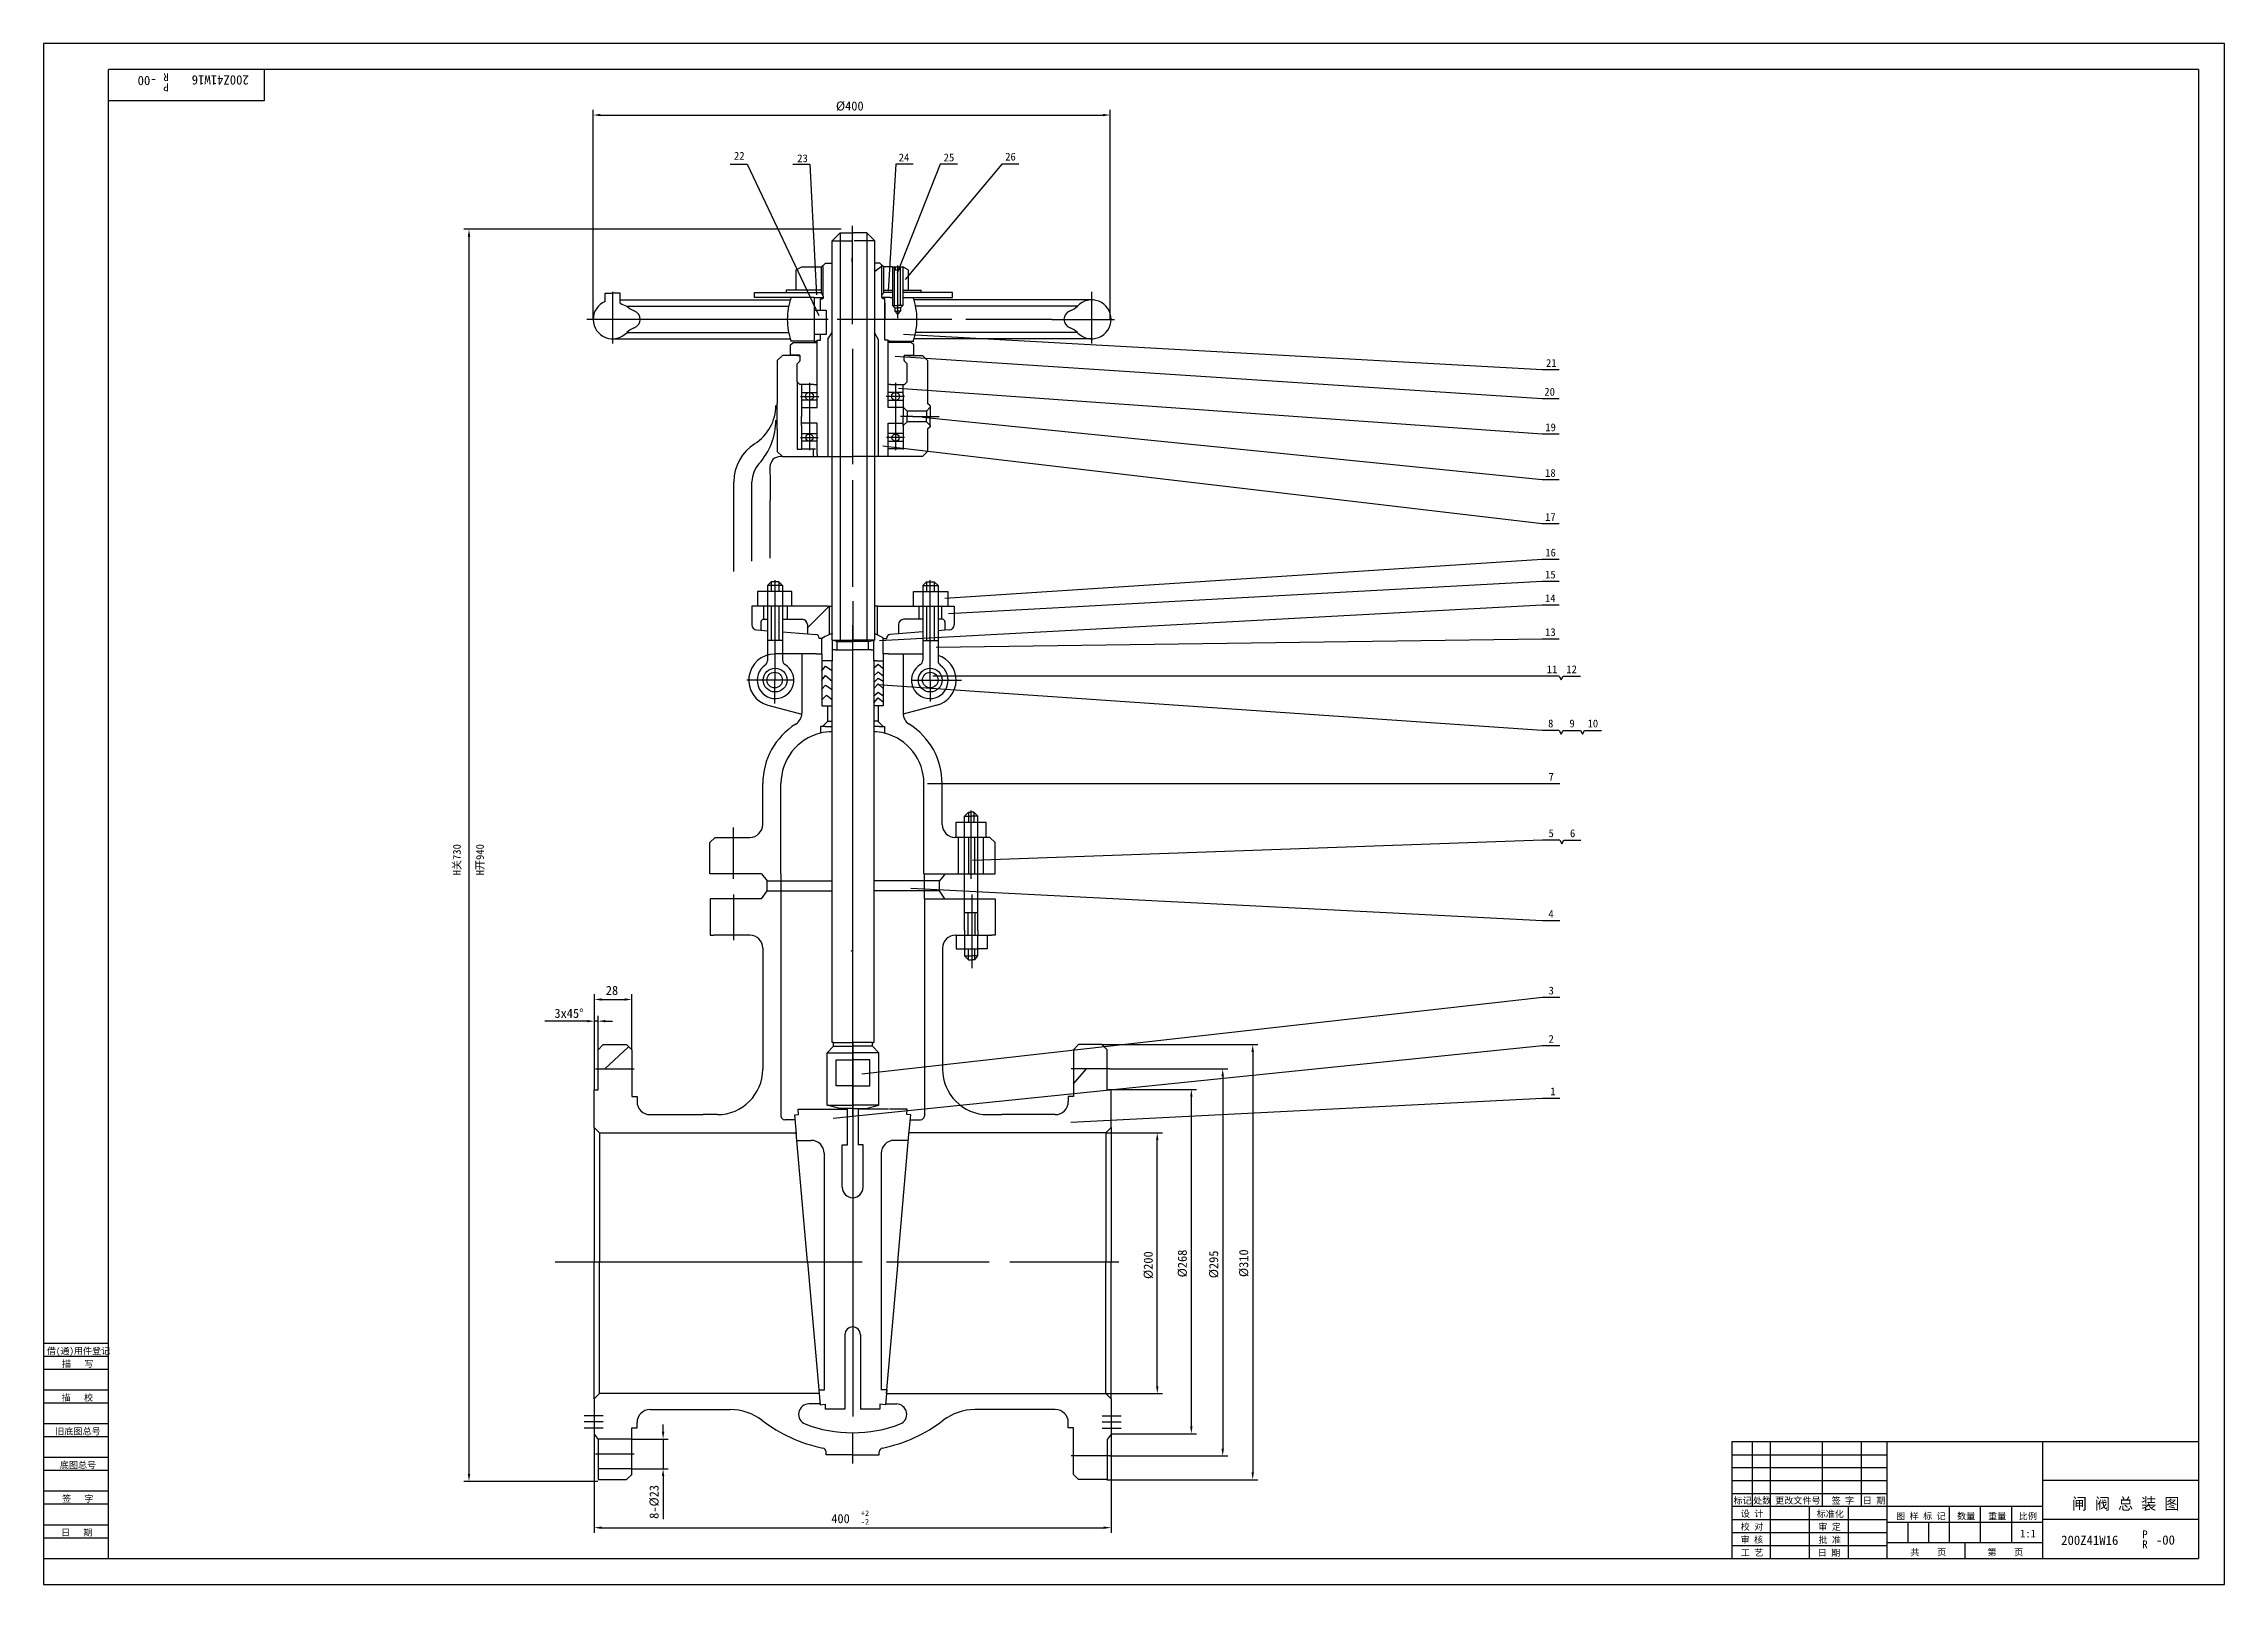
# Model space of a CAD drawing. Header units: metres. Extents: x 0 to 841, y 0 to 594.
import ezdxf

# ---------------------------------------------------------------- set-up
doc = ezdxf.new("R2010")
doc.units = ezdxf.units.M
for name, color, linetype in [('C', 6, 'Continuous'), ('D', 1, 'Continuous'), ('FL', 5, 'Continuous'), ('HA', 5, 'Continuous'), ('T', 7, 'Continuous'), ('TL', 4, 'Continuous')]:
    doc.layers.add(name, color=color, linetype=linetype)

# ---------------------------------------------------------------- blocks, each defined once
blk = doc.blocks.new('TUKUN1')
at = {"layer": 'FL'}
for p, q in [((841, 594), (0, 594)), ((0, 594), (0, 0)), ((841, 0), (841, 594)), ((0, 83), (25, 83)), ((0, 75), (25, 75)), ((0, 70), (25, 70)), ((0, 62), (25, 62)), ((0, 57), (25, 57)), ((659, 30), (659, 55)), ((666, 10), (666, 55)), ((686, 30), (686, 55)), ((701, 30), (701, 55)), ((0, 49), (25, 49)), ((0, 44), (25, 44)), ((651, 50), (711, 50)), ((651, 45), (711, 45)), ((0, 36), (25, 36)), ((651, 40), (711, 40)), ((651, 35), (711, 35)), ((0, 31), (25, 31)), ((696, 10), (696, 30)), ((0, 23), (25, 23)), ((0, 18), (25, 18)), ((651, 25), (711, 25)), ((651, 20), (711, 20)), ((651, 15), (711, 15)), ((0, 0), (841, 0))]:
    blk.add_line(p, q, dxfattribs=at)
at = {"layer": 'TL'}
for p, q in [((831, 584), (25, 584)), ((25, 10), (25, 584)), ((85, 584), (85, 572)), ((831, 584), (831, 10)), ((85, 572), (25, 572)), ((0, 93), (25, 93)), ((0, 88), (25, 88)), ((831, 55), (651, 55)), ((651, 55), (651, 10)), ((711, 10), (711, 55)), ((771, 10), (771, 55)), ((831, 40), (771, 40)), ((771, 30), (651, 30)), ((681, 10), (681, 30)), ((735, 16), (735, 30)), ((747, 16), (747, 30)), ((759, 16), (759, 30)), ((711, 24), (771, 24)), ((719, 16), (719, 24)), ((727, 16), (727, 24)), ((831, 25), (771, 25)), ((0, 10), (831, 10)), ((771, 16), (711, 16)), ((741, 10), (741, 16))]:
    blk.add_line(p, q, dxfattribs=at)
at = {"layer": 'T'}
for s, p in [('借(通)用件登记', (1.26, 88.76)), ('描   写', (7.09, 83.76)), ('描   校', (6.98, 70.76)), ('旧底图总号', (4.52, 57.76)), ('底图总号', (6.25, 44.76)), ('签   字', (7.1, 31.76)), ('标记', (651.71, 31.07)), ('处数', (659.22, 31.07)), ('更改文件号', (667.75, 31.07)), ('签 字', (689.53, 31.07)), ('日 期', (701.57, 31.07)), ('设 计', (654.5, 25.99)), ('标准化', (683.77, 25.93)), ('图 样 标 记', (714.4, 25.04)), ('数量', (737.92, 25.04)), ('重量', (749.88, 25.04)), ('比例', (761.7, 25.04)), ('日   期', (6.72, 18.76)), ('校 对', (654.48, 20.99)), ('审 核', (654.41, 15.99)), ('批 准', (684.46, 15.93)), ('审 定', (684.39, 20.93)), ('工 艺', (654.52, 10.99)), ('日 期', (684.18, 10.93)), ('共    页', (719.91, 11.13)), ('第    页', (749.62, 11.13))]:
    blk.add_text(s, height=2.5, dxfattribs=at).set_placement(p)

msp = doc.modelspace()

# ---------------------------------------------------------------- linework, layer by layer
at = {"layer": 'C'}
for p, q in [((311.95, 508.23), (311.95, 523.74)), ((311.87, 509.86), (311.87, 511.41)), ((311.95, 485.87), (311.95, 508.23)), ((329.35, 508.41), (329.35, 498.34)), ((219.44, 498.32), (219.44, 478.33)), ((329.35, 498.34), (329.35, 488.1)), ((404.15, 498.32), (404.15, 478.33)), ((302.57, 487.7), (209.55, 487.7)), ((350.21, 487.7), (306.09, 487.7)), ((388.77, 487.7), (355.61, 487.7)), ((388.77, 487.7), (410.2, 487.7)), ((410.2, 487.7), (413.01, 487.7)), ((311.92, 476.39), (311.92, 431.82)), ((295.32, 463.22), (295.32, 437.32)), ((328.55, 463.22), (328.55, 437.32)), ((291.88, 457.99), (298.92, 457.99)), ((331.99, 457.99), (324.95, 457.99)), ((335.2, 450.28), (330.43, 450.28)), ((335.2, 450.28), (345.32, 450.28)), ((291.88, 442.1), (298.76, 442.1)), ((331.99, 442.1), (325.11, 442.1)), ((311.92, 425.71), (311.92, 384.58)), ((282.11, 348.63), (282.11, 387.09)), ((341.92, 348.63), (341.92, 387.09)), ((312.12, 379), (312.12, 363.56)), ((312.12, 329.16), (312.12, 369.82)), ((276.86, 348.63), (271.18, 348.63)), ((288.99, 348.63), (276.86, 348.63)), ((281.92, 348.63), (281.92, 343.73)), ((334.85, 348.63), (346.32, 348.63)), ((341.92, 348.63), (341.92, 343.73)), ((346.32, 348.63), (353.98, 348.63)), ((281.92, 343.73), (281.92, 339.59)), ((341.92, 343.73), (341.92, 340.43)), ((312.12, 219.48), (312.12, 329.16)), ((357.73, 291.85), (357.73, 298.36)), ((266.11, 272.03), (266.11, 291.85)), ((357.73, 272.03), (357.73, 291.85)), ((266.08, 265.94), (266.08, 248.31)), ((357.91, 265.94), (357.91, 248.31)), ((357.91, 248.31), (357.91, 237.53)), ((312.12, 180.68), (312.12, 219.48)), ((312.01, 209.04), (312.01, 149.3)), ((212.83, 198.71), (227.73, 198.71)), ((411.16, 198.71), (396.27, 198.71)), ((312.01, 149.07), (312.01, 99.29)), ((197.33, 124.35), (315.7, 124.35)), ((325.03, 124.35), (364.71, 124.35)), ((372.66, 124.35), (414.67, 124.35)), ((312.01, 99.26), (312.01, 84.64)), ((312.01, 84.64), (312.01, 72.19)), ((312.01, 72.19), (312.01, 64.75)), ((215.75, 64.96), (208.48, 64.96)), ((215.75, 62.71), (208.48, 62.71)), ((215.75, 60.28), (208.48, 60.28)), ((408.25, 64.96), (415.51, 64.96)), ((408.25, 62.71), (415.51, 62.71)), ((408.25, 60.28), (415.51, 60.28)), ((312, 58.33), (312, 49.9)), ((212.83, 50.28), (227.73, 50.28)), ((312, 49.9), (312, 46.6)), ((411.16, 49.52), (396.27, 49.52))]:
    msp.add_line(p, q, dxfattribs=at)
at = {"layer": 'D'}
for p, q in [((211.95, 488.07), (211.95, 568.47)), ((214.75, 566.47), (408.54, 566.47)), ((411.34, 487.52), (411.34, 568.47)), ((264.74, 547.56), (271.34, 547.56)), ((271.34, 547.56), (299, 489.18)), ((288.87, 547.56), (295.47, 547.56)), ((295.47, 547.56), (298, 497.09)), ((328.7, 547.56), (325.69, 498.59)), ((335.3, 547.56), (328.7, 547.56)), ((345.81, 547.56), (329.19, 505.5)), ((369.48, 547.56), (332.23, 503.04)), ((352.41, 547.56), (345.81, 547.56)), ((376.08, 547.56), (369.48, 547.56)), ((307.6, 522.44), (162.05, 522.44)), ((164.05, 42.51), (164.05, 519.64)), ((307.13, 521.01), (307.13, 364.05)), ((317.51, 521.01), (317.51, 364.05)), ((300.64, 496.79), (300.64, 508.49)), ((323.23, 497.06), (323.23, 508.68)), ((328.2, 493.03), (328.2, 507.93)), ((330.46, 493.03), (330.46, 507.93)), ((577.88, 468.18), (331.67, 481.88)), ((577.88, 457.08), (328.36, 473.4)), ((584.48, 468.18), (577.88, 468.18)), ((577.88, 443.38), (329.69, 461)), ((584.48, 457.08), (577.88, 457.08)), ((577.88, 425.78), (338.96, 449.91)), ((577.88, 408.81), (323.7, 438.81)), ((584.48, 443.38), (577.88, 443.38)), ((584.48, 425.78), (577.88, 425.78)), ((584.48, 408.81), (577.88, 408.81)), ((577.88, 395.1), (347.61, 380.09)), ((584.48, 395.1), (577.88, 395.1)), ((280.6, 386.56), (280.6, 382.81)), ((283.51, 386.56), (283.51, 382.81)), ((340.52, 386.56), (340.52, 382.81)), ((343.43, 386.56), (343.43, 382.81)), ((577.88, 386.62), (348.93, 374.22)), ((584.48, 386.62), (577.88, 386.62)), ((280.59, 377.12), (280.59, 363.87)), ((283.52, 377.12), (283.52, 363.87)), ((577.88, 377.48), (322.37, 363.78)), ((340.51, 377.12), (340.51, 363.87)), ((343.44, 377.12), (343.44, 363.87)), ((584.48, 377.48), (577.88, 377.48)), ((577.88, 364.43), (344.27, 361.17)), ((584.48, 364.43), (577.88, 364.43)), ((577.88, 329.21), (321.71, 346.83)), ((577.88, 350.09), (342.94, 350.09)), ((584.48, 350.09), (577.88, 350.09)), ((584.48, 350.09), (585.27, 348.72)), ((585.27, 348.72), (586.06, 350.09)), ((586.06, 350.09), (592.66, 350.09)), ((584.48, 329.21), (577.88, 329.21)), ((584.48, 329.21), (585.27, 327.83)), ((585.27, 327.83), (586.06, 329.21)), ((586.06, 329.21), (592.66, 329.21)), ((592.66, 329.21), (593.46, 327.83)), ((593.46, 327.83), (594.25, 329.21)), ((594.25, 329.21), (600.85, 329.21)), ((578.07, 308.65), (340.81, 308.65)), ((584.67, 308.65), (578.07, 308.65)), ((356.67, 297.72), (356.67, 293.87)), ((358.75, 297.72), (358.75, 293.87)), ((356.72, 287.93), (356.72, 273.9)), ((578.07, 286.88), (358.24, 279.1)), ((358.93, 287.93), (358.93, 273.9)), ((584.67, 286.88), (578.07, 286.88)), ((584.67, 286.88), (585.47, 285.5)), ((585.47, 285.5), (586.26, 286.88)), ((586.26, 286.88), (592.86, 286.88)), ((578.07, 255.78), (334.49, 268.22)), ((356.55, 250.24), (356.55, 259.08)), ((359.26, 250.24), (359.26, 259.08)), ((584.67, 255.78), (578.07, 255.78)), ((356.67, 240.83), (356.67, 245)), ((359.14, 240.83), (359.14, 245)), ((212.42, 219.13), (212.42, 227.49)), ((226.85, 206.1), (226.85, 227.49)), ((212.42, 190.69), (212.42, 219.13)), ((213.85, 206.1), (213.85, 219.13)), ((215.22, 225.49), (224.05, 225.49)), ((578.07, 226.24), (315.52, 196.69)), ((584.67, 226.24), (578.07, 226.24)), ((206.82, 217.13), (193.23, 217.13)), ((209.62, 217.13), (206.82, 217.13)), ((213.85, 217.13), (212.42, 217.13)), ((216.65, 217.13), (219.45, 217.13)), ((578.07, 207.58), (304.45, 179.59)), ((408.15, 208.1), (468.28, 208.1)), ((466.28, 205.3), (466.28, 43.16)), ((584.67, 207.58), (578.07, 207.58)), ((411.16, 198.71), (456.71, 198.71)), ((454.71, 195.91), (454.71, 52.32)), ((578.07, 187.35), (396.17, 178.03)), ((411.58, 190.81), (444.61, 190.81)), ((442.61, 188.01), (442.61, 60.89)), ((584.67, 187.35), (578.07, 187.35)), ((409.65, 174.1), (431.47, 174.1)), ((429.47, 76.34), (429.47, 171.3)), ((409.42, 73.54), (431.47, 73.54)), ((238.9, 58.81), (238.9, 61.61)), ((212.35, 57.88), (212.35, 19.85)), ((226.81, 56.01), (240.9, 56.01)), ((238.9, 56.01), (238.9, 44.55)), ((411.65, 58.09), (411.65, 19.85)), ((411.65, 58.09), (444.61, 58.09)), ((226.81, 44.55), (240.9, 44.55)), ((411.16, 49.52), (456.71, 49.52)), ((213.69, 39.71), (162.05, 39.71)), ((238.9, 41.75), (238.9, 38.95)), ((238.9, 38.95), (238.9, 25.08)), ((410.01, 40.36), (468.28, 40.36)), ((215.15, 21.85), (408.85, 21.85))]:
    msp.add_line(p, q, dxfattribs=at)
for points in [[(214.75, 566.94), (214.75, 566.01), (211.95, 566.47)], [(408.54, 566.94), (408.54, 566.01), (411.34, 566.47)], [(163.58, 519.64), (164.52, 519.64), (164.05, 522.44)], [(215.22, 225.96), (215.22, 225.03), (212.42, 225.49)], [(224.05, 225.96), (224.05, 225.03), (226.85, 225.49)], [(209.62, 217.6), (209.62, 216.67), (212.42, 217.13)], [(216.65, 217.6), (216.65, 216.67), (213.85, 217.13)], [(465.81, 205.3), (466.74, 205.3), (466.28, 208.1)], [(454.24, 195.91), (455.18, 195.91), (454.71, 198.71)], [(442.15, 188.01), (443.08, 188.01), (442.61, 190.81)], [(429.01, 171.3), (429.94, 171.3), (429.47, 174.1)], [(429.01, 76.34), (429.94, 76.34), (429.47, 73.54)], [(442.15, 60.89), (443.08, 60.89), (442.61, 58.09)], [(238.44, 58.81), (239.37, 58.81), (238.9, 56.01)], [(454.24, 52.32), (455.18, 52.32), (454.71, 49.52)], [(163.58, 42.51), (164.52, 42.51), (164.05, 39.71)], [(238.44, 41.75), (239.37, 41.75), (238.9, 44.55)], [(465.81, 43.16), (466.74, 43.16), (466.28, 40.36)], [(215.15, 22.32), (215.15, 21.39), (212.35, 21.85)], [(408.85, 22.32), (408.85, 21.39), (411.65, 21.85)]]:
    msp.add_solid(points, dxfattribs=at)
at = {"layer": 'HA'}
for p, q in [((323.45, 508.35), (320.49, 506.14)), ((302.9, 377.09), (294.51, 368.69)), ((311.35, 244.33), (312.12, 243.94)), ((216.39, 198.71), (225.4, 207.16)), ((402.01, 198.71), (397, 193.01))]:
    msp.add_line(p, q, dxfattribs=at)
at = {"layer": 'TL'}
for p, q in [((307.13, 521.01), (304.13, 518.01)), ((304.13, 509.37), (304.13, 518.01)), ((304.13, 518.01), (312.1, 518.01)), ((307.13, 521.01), (312.32, 521.01)), ((317.51, 521.01), (312.32, 521.01)), ((320.51, 518.01), (312.54, 518.01)), ((317.51, 521.01), (320.51, 518.01)), ((320.51, 509.39), (320.51, 518.01)), ((290.25, 498.98), (290.25, 506.83)), ((290.28, 506.75), (292.41, 507.98)), ((292.41, 507.98), (299.85, 507.98)), ((299.85, 507.98), (300.12, 507.98)), ((300.05, 507.9), (301.55, 509.4)), ((300.05, 506.91), (300.05, 507.9)), ((301.55, 509.4), (304.12, 509.4)), ((304.13, 482.45), (304.13, 509.37)), ((322.5, 509.4), (320.46, 509.4)), ((320.51, 482.46), (320.51, 509.39)), ((324, 507.9), (322.5, 509.4)), ((327.24, 507.98), (323.89, 507.98)), ((324, 506.91), (324, 507.9)), ((324, 498.96), (324, 506.91)), ((327.24, 507.98), (329.32, 507.98)), ((327.37, 507.98), (327.37, 498.96)), ((328.42, 507.93), (328.42, 506.79)), ((328.42, 506.79), (329.36, 506.79)), ((329.32, 507.98), (331.34, 507.98)), ((330.29, 506.79), (329.36, 506.79)), ((330.29, 507.93), (330.29, 506.79)), ((333.46, 506.75), (331.34, 507.98)), ((331.34, 507.98), (331.34, 498.96)), ((333.5, 498.98), (333.5, 506.8)), ((216.54, 494.62), (216.54, 497.83)), ((216.54, 497.83), (219.45, 497.83)), ((222.34, 497.83), (219.43, 497.83)), ((222.34, 493.9), (222.34, 497.83)), ((274.13, 498.09), (286.42, 498.09)), ((274.13, 496.09), (274.13, 498.09)), ((286.42, 498.98), (286.42, 498.13)), ((290.25, 498.98), (286.42, 498.98)), ((286.42, 498.09), (300.05, 498.09)), ((300.05, 498.98), (290.25, 498.98)), ((300.64, 496.79), (300.64, 496.79)), ((323.33, 497.23), (324, 497.91)), ((327.37, 498.09), (323.98, 498.09)), ((324, 498.98), (327.24, 498.98)), ((324, 498.09), (324, 498.96)), ((324, 497.91), (324, 498.09)), ((327.24, 498.98), (327.37, 498.98)), ((327.37, 498.96), (327.37, 498.09)), ((327.37, 498.09), (327.37, 496.1)), ((331.34, 498.99), (331.39, 498.99)), ((331.34, 498.96), (331.34, 498.09)), ((338.25, 498.09), (331.34, 498.09)), ((331.34, 498.09), (331.34, 496.1)), ((331.39, 498.99), (333.46, 498.99)), ((333.47, 498.96), (338.25, 498.96)), ((350.48, 498.09), (338.25, 498.09)), ((338.3, 499.03), (338.3, 498.13)), ((350.48, 496.09), (350.48, 498.09)), ((222.34, 495.2), (287.95, 495.2)), ((224.91, 492.84), (287.33, 492.84)), ((288.24, 496.09), (274.13, 496.09)), ((297.16, 496.09), (288.04, 496.09)), ((297.16, 496.09), (300.83, 496.09)), ((297.16, 496.09), (297.16, 491.22)), ((297.16, 491.22), (297.16, 481.87)), ((297.24, 491.25), (299.67, 491.25)), ((299.6, 491.25), (299.6, 495.66)), ((299.67, 491.25), (301.81, 491.25)), ((301.81, 491.25), (301.81, 481.88)), ((326.43, 496.09), (323.23, 496.09)), ((324.43, 494.09), (324.43, 487.73)), ((324.45, 479.66), (324.45, 495.66)), ((326.43, 496.09), (327.37, 496.09)), ((327.37, 496.1), (327.37, 493.07)), ((327.37, 493.07), (328.22, 492.13)), ((327.37, 493.07), (329.33, 493.07)), ((328.22, 492.13), (329.36, 492.13)), ((328.22, 492.13), (328.22, 490.89)), ((328.22, 490.89), (329.36, 490.89)), ((328.22, 490.89), (329.33, 489.66)), ((330.49, 492.13), (329.36, 492.13)), ((330.49, 490.89), (329.36, 490.89)), ((331.34, 493.07), (329.38, 493.07)), ((330.49, 490.89), (329.38, 489.66)), ((331.34, 493.07), (330.49, 492.13)), ((330.49, 492.13), (330.49, 490.89)), ((331.34, 496.1), (331.34, 493.07)), ((331.34, 496.09), (335.54, 496.09)), ((335.35, 496.09), (350.48, 496.09)), ((404.15, 495.2), (335.64, 495.2)), ((398.68, 492.84), (336.26, 492.84)), ((219.44, 480.2), (287.95, 480.2)), ((224.91, 482.57), (287.33, 482.57)), ((297.16, 481.87), (297.16, 479.27)), ((299.67, 481.88), (297.24, 481.88)), ((298.35, 462.45), (298.35, 479.66)), ((298.35, 479.66), (299.6, 479.66)), ((299.6, 479.66), (299.6, 481.88)), ((301.81, 481.88), (299.67, 481.88)), ((302.48, 480.05), (304.12, 482.63)), ((302.48, 480.05), (302.48, 434.67)), ((304.13, 366.59), (304.13, 482.45)), ((321.98, 479.85), (320.42, 482.63)), ((320.51, 366.59), (320.51, 482.45)), ((321.98, 434.86), (321.98, 479.85)), ((324.43, 481.32), (324.43, 487.67)), ((325.7, 479.66), (324.45, 479.66)), ((325.7, 462.61), (325.7, 479.66)), ((404.15, 480.2), (335.64, 480.2)), ((398.68, 482.57), (336.26, 482.57)), ((282.92, 471.81), (284.92, 473.81)), ((282.92, 471.81), (282.92, 455.31)), ((290.7, 473.81), (284.92, 473.81)), ((297.16, 479.32), (288.04, 479.32)), ((288.07, 477.84), (289.07, 478.84)), ((288.07, 473.84), (288.07, 477.84)), ((291.45, 473.84), (288.07, 473.84)), ((289.07, 478.84), (297.05, 478.84)), ((290.57, 470.59), (291.62, 471.64)), ((290.7, 473.81), (291.61, 473.81)), ((291.7, 471.82), (291.7, 473.59)), ((297.05, 478.84), (298.35, 478.84)), ((297.16, 479.32), (298.35, 479.32)), ((326.43, 479.32), (325.7, 479.32)), ((326.55, 478.84), (325.7, 478.84)), ((326.43, 479.32), (335.54, 479.32)), ((334.53, 478.84), (326.55, 478.84)), ((333.14, 473.81), (331.91, 473.81)), ((331.91, 471.82), (331.91, 473.59)), ((333.03, 470.59), (331.98, 471.64)), ((332.16, 473.84), (335.53, 473.84)), ((333.14, 473.81), (338.92, 473.81)), ((335.53, 477.84), (334.53, 478.84)), ((335.53, 473.84), (335.53, 477.84)), ((340.92, 471.81), (338.92, 473.81)), ((340.92, 471.81), (340.92, 455.31)), ((290.57, 463.59), (290.57, 470.59)), ((290.57, 463.59), (290.57, 437.66)), ((291.57, 462.59), (290.57, 463.59)), ((297.05, 462.59), (291.57, 462.59)), ((292.33, 462.59), (292.33, 459.53)), ((297.05, 462.59), (298.35, 462.59)), ((325.7, 459.53), (325.7, 462.61)), ((326.55, 462.59), (325.7, 462.59)), ((326.55, 462.59), (332.03, 462.59)), ((331.51, 459.53), (331.51, 462.66)), ((332.03, 462.59), (333.03, 463.59)), ((333.03, 463.59), (333.03, 470.59)), ((282.92, 445.31), (282.92, 455.31)), ((292.33, 459.53), (292.33, 456.57)), ((292.33, 456.57), (292.33, 453.83)), ((292.35, 459.53), (298.29, 459.53)), ((298.29, 456.57), (292.35, 456.57)), ((298.35, 459.53), (298.35, 462.45)), ((298.35, 456.57), (298.35, 459.53)), ((298.35, 453.66), (298.35, 456.57)), ((331.52, 459.53), (325.58, 459.53)), ((325.58, 456.57), (331.52, 456.57)), ((325.7, 456.63), (325.7, 459.53)), ((325.7, 453.66), (325.7, 456.63)), ((331.51, 458.78), (331.51, 459.53)), ((331.51, 458.78), (331.51, 456.63)), ((331.51, 456.63), (331.51, 453.83)), ((341.92, 454.31), (340.92, 455.31)), ((341.92, 454.31), (341.92, 453.83)), ((292.33, 453.83), (292.33, 450.27)), ((292.33, 453.66), (298.35, 453.66)), ((292.33, 447.57), (292.33, 450.29)), ((298.35, 447.66), (292.33, 447.66)), ((292.33, 446.73), (292.33, 447.57)), ((292.33, 446.73), (292.33, 443.64)), ((298.35, 443.79), (298.35, 447.66)), ((331.51, 453.66), (325.7, 453.66)), ((325.7, 443.63), (325.7, 447.66)), ((325.7, 447.66), (331.51, 447.66)), ((331.51, 453.83), (331.51, 450.27)), ((333.01, 452.33), (331.51, 453.83)), ((331.51, 446.73), (331.51, 450.29)), ((333.01, 448.23), (331.51, 446.73)), ((331.51, 446.73), (331.51, 443.63)), ((333.01, 452.33), (333.01, 450.27)), ((340.42, 452.33), (333.01, 452.33)), ((333.01, 448.23), (333.01, 450.29)), ((340.42, 448.23), (333.01, 448.23)), ((340.42, 452.33), (341.92, 453.83)), ((340.42, 452.33), (340.42, 450.27)), ((340.42, 448.23), (340.42, 450.29)), ((340.42, 448.23), (341.92, 446.73)), ((341.92, 446.31), (340.92, 445.31)), ((341.92, 453.83), (341.92, 450.27)), ((341.92, 446.73), (341.92, 450.29)), ((341.92, 446.73), (341.92, 446.31)), ((282.92, 445.31), (282.92, 436.81)), ((290.57, 437.66), (292.35, 437.66)), ((292.33, 443.64), (292.33, 440.71)), ((292.33, 440.71), (292.33, 437.57)), ((292.33, 437.78), (297.7, 437.78)), ((292.35, 443.66), (298.29, 443.66)), ((298.29, 440.71), (292.35, 440.71)), ((296.77, 437.62), (296.77, 434.65)), ((298.35, 440.71), (298.35, 443.64)), ((298.35, 437.81), (298.35, 440.71)), ((298.35, 435.66), (298.35, 437.81)), ((331.52, 443.66), (325.58, 443.66)), ((325.58, 440.71), (331.52, 440.71)), ((326.14, 437.78), (325.66, 437.78)), ((325.7, 440.9), (325.7, 443.63)), ((325.7, 437.81), (325.7, 440.73)), ((325.7, 434.81), (325.7, 437.81)), ((331.51, 437.78), (326.14, 437.78)), ((331.51, 443.63), (331.51, 440.73)), ((331.51, 440.73), (331.51, 437.57)), ((340.92, 445.31), (340.92, 436.81)), ((280.12, 430.76), (280.18, 425.03)), ((284.92, 434.81), (282.92, 436.81)), ((284.92, 434.81), (284.12, 434.81)), ((284.92, 434.81), (297.59, 434.81)), ((297.59, 434.81), (302.35, 434.81)), ((298.35, 435.66), (298.35, 434.71)), ((302.35, 434.81), (311.92, 434.81)), ((322.04, 434.81), (311.92, 434.81)), ((326.14, 434.81), (322.04, 434.81)), ((338.92, 434.81), (326.14, 434.81)), ((338.92, 434.81), (340.92, 436.81)), ((266.16, 390.46), (266.18, 425.12)), ((273.16, 394.51), (273.18, 425.08)), ((280.18, 425.03), (280.14, 417.83)), ((280.14, 395.62), (280.14, 417.83)), ((275.29, 382.83), (275.29, 377.01)), ((288.6, 382.83), (275.29, 382.83)), ((279.1, 385.06), (280.6, 386.56)), ((279.1, 385.06), (279.1, 356.03)), ((285.01, 385.06), (279.13, 385.06)), ((283.51, 386.56), (280.6, 386.56)), ((285.01, 385.06), (283.51, 386.56)), ((285.01, 385.06), (285.01, 356.29)), ((288.6, 377.01), (288.6, 382.83)), ((335.43, 377.01), (335.43, 382.83)), ((335.43, 382.83), (348.74, 382.83)), ((339.02, 385.06), (340.52, 386.56)), ((339.02, 385.06), (339.02, 356.29)), ((339.02, 385.06), (344.9, 385.06)), ((340.52, 386.56), (343.43, 386.56)), ((344.93, 385.06), (343.43, 386.56)), ((344.93, 385.06), (344.93, 356.03)), ((348.74, 382.83), (348.74, 377.01)), ((273.12, 377.09), (273.12, 369.95)), ((277.56, 377.09), (273.12, 377.09)), ((276.64, 371.06), (276.64, 367.83)), ((286.71, 377.09), (277.56, 377.09)), ((277.56, 377.07), (277.56, 372.06)), ((277.64, 372.06), (279.1, 372.06)), ((285.01, 372.06), (286.69, 372.06)), ((286.69, 372.06), (292.55, 372.06)), ((286.7, 377.07), (286.7, 372.06)), ((302.57, 377.09), (286.71, 377.09)), ((294.55, 370.06), (294.55, 366.49)), ((302.57, 377.09), (304.13, 377.09)), ((302.9, 377.09), (302.9, 366.09)), ((321.68, 377.09), (320.51, 377.09)), ((321.59, 366.07), (321.59, 377.03)), ((321.68, 377.09), (337.54, 377.09)), ((329.7, 370.06), (329.7, 366.49)), ((337.53, 372.06), (331.7, 372.06)), ((339.02, 372.06), (337.53, 372.06)), ((337.54, 377.09), (346.69, 377.09)), ((337.55, 377.07), (337.55, 372.06)), ((346.6, 372.06), (344.93, 372.06)), ((346.42, 372.02), (346.42, 377.01)), ((346.69, 377.09), (351.12, 377.09)), ((347.6, 371.06), (347.6, 367.83)), ((351.12, 377.09), (351.12, 369.95)), ((274.98, 367.95), (276.64, 367.83)), ((276.65, 367.83), (279.1, 367.65)), ((284.98, 363.87), (279.16, 363.87)), ((285.01, 367.21), (294.55, 366.49)), ((294.55, 366.49), (297.74, 366.26)), ((299.12, 364.65), (299.12, 364.76)), ((300.06, 364.65), (299.12, 364.65)), ((300.06, 358.73), (300.06, 364.65)), ((304.13, 364.01), (304.13, 366.59)), ((304.13, 364.01), (312.11, 364.01)), ((306.07, 363.48), (304.13, 364.01)), ((304.13, 364.01), (304.13, 360.22)), ((306.07, 363.48), (312.11, 363.48)), ((306.07, 360.23), (306.07, 363.48)), ((320.12, 364.01), (312.13, 364.01)), ((318.17, 363.48), (312.13, 363.48)), ((318.17, 363.48), (320.12, 364.01)), ((318.17, 360.23), (318.17, 363.48)), ((320.11, 363.94), (320.46, 364.05)), ((320.11, 360.22), (320.11, 363.94)), ((321.49, 366.11), (320.46, 366.64)), ((320.51, 364.01), (320.51, 366.59)), ((323.78, 364.96), (321.49, 366.11)), ((323.7, 364.65), (325.12, 364.65)), ((323.78, 358.73), (323.78, 364.96)), ((325.12, 364.65), (325.12, 364.76)), ((329.7, 366.49), (326.51, 366.26)), ((339.02, 367.19), (329.7, 366.49)), ((339.05, 363.87), (344.87, 363.87)), ((347.6, 367.83), (344.93, 367.63)), ((349.27, 367.95), (347.6, 367.83)), ((292.37, 358.73), (281.92, 358.73)), ((298.06, 358.73), (292.37, 358.73)), ((292.4, 358.71), (292.4, 335.88)), ((298.06, 358.73), (300.06, 358.73)), ((299.98, 352.1), (301.52, 354.04)), ((300.06, 358.73), (300.06, 356.14)), ((300.06, 356.14), (300.06, 338.73)), ((304.12, 356.11), (300.06, 356.11)), ((301.52, 354.04), (304.15, 352.32)), ((305.29, 360.23), (304.08, 360.23)), ((304.08, 360.23), (304.12, 355.94)), ((304.12, 338.72), (304.12, 355.94)), ((305.29, 360.23), (306.07, 360.23)), ((306.07, 360.23), (312.11, 360.23)), ((318.17, 360.23), (312.13, 360.23)), ((319.08, 360.23), (318.17, 360.23)), ((319.08, 360.23), (320.11, 360.23)), ((320.11, 353.3), (321.79, 354.75)), ((320.12, 356.13), (320.12, 360.09)), ((320.12, 356.13), (320.12, 338.74)), ((321.15, 356.11), (320.12, 356.11)), ((321.15, 356.11), (323.78, 356.11)), ((321.79, 354.75), (323.75, 353.15)), ((325.78, 358.73), (323.78, 358.73)), ((323.78, 358.73), (323.78, 356.14)), ((323.78, 356.14), (323.78, 338.73)), ((325.78, 358.73), (331.39, 358.73)), ((331.39, 358.73), (339.02, 358.73)), ((331.44, 358.71), (331.44, 335.88)), ((299.98, 348.44), (301.52, 350.38)), ((299.98, 344.98), (301.52, 346.7)), ((301.52, 350.38), (304.15, 348.22)), ((301.52, 346.7), (304.15, 344.98)), ((320.11, 350.33), (321.79, 351.78)), ((320.11, 347.64), (321.79, 349.36)), ((320.11, 345.38), (321.79, 347.23)), ((321.79, 351.78), (323.75, 350.33)), ((321.79, 349.36), (323.75, 348.26)), ((321.79, 347.23), (323.75, 345.43)), ((279.33, 338.97), (292.38, 335.47)), ((299.98, 340.88), (301.97, 342.82)), ((300.06, 338.73), (303.56, 338.73)), ((301.97, 342.82), (304.15, 341.1)), ((302.31, 338.73), (302.31, 332.73)), ((303.56, 338.73), (304.12, 338.73)), ((304.12, 208.94), (304.12, 338.72)), ((320.11, 342.6), (321.79, 344)), ((320.11, 339.92), (321.79, 341.79)), ((320.12, 338.74), (320.12, 208.94)), ((320.28, 338.73), (320.12, 338.73)), ((321.73, 338.73), (320.28, 338.73)), ((323.78, 338.73), (321.73, 338.73)), ((321.79, 344), (323.75, 342.55)), ((321.79, 341.79), (323.75, 340.19)), ((321.79, 338.73), (321.79, 332.73)), ((344.51, 338.97), (331.46, 335.47)), ((301.56, 330.73), (299.56, 330.73)), ((299.56, 330.73), (299.56, 328.16)), ((300.39, 330.73), (302.39, 332.73)), ((301.56, 330.73), (303.56, 330.73)), ((302.31, 332.73), (304.12, 332.73)), ((303.56, 330.73), (304.12, 330.73)), ((321.79, 332.73), (320.12, 332.73)), ((320.28, 330.73), (320.12, 330.73)), ((322.28, 330.73), (320.28, 330.73)), ((323.71, 330.73), (321.71, 332.73)), ((322.28, 330.73), (324.28, 330.73)), ((324.28, 330.73), (324.28, 328.16)), ((277.34, 292.99), (277.34, 308.73)), ((284.34, 273.88), (284.34, 308.73)), ((339.51, 273.88), (339.51, 308.73)), ((346.51, 292.99), (346.51, 308.73)), ((355.17, 296.22), (356.67, 297.72)), ((355.17, 293.87), (355.17, 296.22)), ((355.17, 296.22), (357.71, 296.22)), ((356.67, 297.72), (357.71, 297.72)), ((358.75, 297.72), (357.71, 297.72)), ((360.25, 296.22), (357.71, 296.22)), ((360.25, 296.22), (358.75, 297.72)), ((360.25, 293.87), (360.25, 296.22)), ((256.92, 285.99), (258.92, 287.99)), ((256.92, 273.99), (256.92, 285.99)), ((258.92, 287.99), (272.34, 287.99)), ((352.91, 287.99), (351.51, 287.99)), ((351.93, 288.1), (351.93, 293.87)), ((351.93, 293.87), (363.5, 293.87)), ((352.8, 273.9), (352.8, 287.93)), ((362.3, 287.99), (352.91, 287.99)), ((355.17, 264.41), (355.17, 293.87)), ((360.25, 264.29), (360.25, 293.87)), ((364.92, 287.99), (362.3, 287.99)), ((362.32, 287.93), (362.32, 273.9)), ((363.5, 288.1), (363.5, 293.87)), ((366.92, 285.99), (364.92, 287.99)), ((366.92, 273.99), (366.92, 285.99)), ((276.91, 273.99), (256.92, 273.99)), ((276.87, 273.99), (279.02, 271.23)), ((279.02, 271.23), (284.27, 271.23)), ((279.02, 267.41), (279.02, 271.23)), ((284.27, 271.23), (304.12, 271.23)), ((284.34, 273.88), (284.34, 271.18)), ((284.34, 271.18), (284.34, 267.3)), ((345.48, 271.23), (320.37, 271.23)), ((339.56, 273.99), (352.91, 273.99)), ((339.68, 264.29), (339.68, 274.03)), ((347.62, 273.99), (345.48, 271.23)), ((345.48, 267.41), (345.48, 271.23)), ((352.91, 273.99), (362.3, 273.99)), ((362.3, 273.99), (366.92, 273.99)), ((261.57, 264.29), (257, 264.29)), ((257, 264.29), (257, 250.29)), ((270.6, 264.29), (261.57, 264.29)), ((276.91, 264.29), (270.6, 264.29)), ((276.91, 264.25), (279.02, 267.41)), ((279.02, 267.41), (284.21, 267.41)), ((284.21, 267.41), (304.12, 267.41)), ((284.32, 264.29), (284.32, 180.64)), ((284.34, 267.3), (284.34, 264.25)), ((345.48, 267.41), (320.37, 267.41)), ((339.68, 264.29), (339.68, 180.64)), ((339.71, 264.29), (353.4, 264.29)), ((347.59, 264.25), (345.48, 267.41)), ((353.4, 264.29), (355.12, 264.29)), ((355.12, 264.29), (360.36, 264.29)), ((355.17, 252.16), (355.17, 264.41)), ((360.25, 252.16), (360.25, 264.29)), ((360.36, 264.29), (362.43, 264.29)), ((362.43, 264.29), (367, 264.29)), ((367, 264.29), (367, 250.29)), ((355.17, 259.08), (360.22, 259.08)), ((257, 250.29), (258.41, 250.29)), ((272.32, 250.29), (258.41, 250.29)), ((277.32, 245.29), (277.32, 198.6)), ((346.68, 245.29), (346.68, 198.6)), ((351.68, 250.29), (355.12, 250.29)), ((351.97, 250.2), (351.97, 245.02)), ((351.97, 245.02), (355.17, 245.02)), ((355.12, 250.29), (360.36, 250.29)), ((355.17, 252.16), (355.17, 250.26)), ((355.17, 250.26), (355.17, 245.02)), ((355.17, 245.02), (360.28, 245.02)), ((355.17, 245.02), (355.17, 242.33)), ((360.25, 252.16), (360.25, 250.27)), ((360.28, 242.33), (360.28, 250.2)), ((363.9, 245.02), (360.33, 245.02)), ((360.36, 250.29), (365.58, 250.29)), ((363.9, 250.2), (363.9, 245.02)), ((367, 250.29), (365.58, 250.29)), ((356.67, 240.83), (355.17, 242.33)), ((355.17, 242.33), (357.91, 242.33)), ((356.67, 240.83), (357.91, 240.83)), ((360.25, 242.33), (357.91, 242.33)), ((359.14, 240.83), (357.91, 240.83)), ((359.14, 240.83), (360.25, 242.3)), ((213.85, 206.1), (215.85, 208.1)), ((213.85, 190.6), (213.85, 206.1)), ((215.85, 208.1), (224.85, 208.1)), ((224.85, 208.1), (226.85, 206.1)), ((226.85, 206.1), (226.85, 188.1)), ((302.12, 204.94), (304.62, 207.44)), ((302.12, 204.94), (312.09, 204.94)), ((302.12, 184.78), (302.12, 204.94)), ((304.62, 208.94), (304.12, 208.94)), ((304.62, 208.94), (312.09, 208.94)), ((304.62, 207.44), (304.62, 208.94)), ((304.62, 207.44), (312.09, 207.44)), ((305.68, 202.17), (312.18, 202.17)), ((305.68, 192.17), (305.68, 202.17)), ((318.57, 202.17), (312.07, 202.17)), ((319.62, 208.94), (312.15, 208.94)), ((319.62, 207.44), (312.15, 207.44)), ((322.12, 204.94), (312.15, 204.94)), ((318.57, 192.17), (318.57, 202.17)), ((319.62, 207.44), (319.62, 208.94)), ((319.62, 208.94), (320.12, 208.94)), ((322.12, 204.94), (319.62, 207.44)), ((322.12, 184.78), (322.12, 204.94)), ((399.15, 208.1), (397.15, 206.1)), ((397.15, 206.1), (397.15, 188.1)), ((408.15, 208.1), (399.15, 208.1)), ((410.15, 206.1), (408.15, 208.1)), ((410.15, 190.6), (410.15, 206.1)), ((212.35, 176.1), (212.35, 190.6)), ((212.35, 190.6), (213.85, 190.6)), ((226.85, 188.1), (228.85, 188.1)), ((228.85, 188.1), (228.85, 186.1)), ((312.18, 192.17), (305.68, 192.17)), ((312.07, 192.17), (318.57, 192.17)), ((397.15, 188.1), (395.15, 188.1)), ((395.15, 188.1), (395.15, 186.1)), ((411.65, 190.6), (410.15, 190.6)), ((411.65, 176.1), (411.65, 190.6)), ((233.85, 181.1), (254.41, 181.1)), ((259.82, 181.1), (254.41, 181.1)), ((289.81, 179.14), (285.82, 179.14)), ((289.64, 181.07), (291.13, 181.2)), ((290.3, 173.55), (289.64, 181.07)), ((290.96, 183.19), (297.87, 183.19)), ((291.13, 181.2), (290.96, 183.19)), ((297.87, 183.19), (310, 183.19)), ((302.12, 184.78), (312.09, 184.78)), ((307.12, 183.44), (302.12, 184.78)), ((312.12, 183.44), (307.12, 183.44)), ((309.87, 183.03), (309.87, 169.48)), ((312.12, 183.44), (317.12, 183.44)), ((322.12, 184.78), (312.15, 184.78)), ((325.83, 183.19), (314.03, 183.19)), ((314.16, 183.03), (314.16, 169.48)), ((317.12, 183.44), (322.12, 184.78)), ((333.07, 183.19), (326.16, 183.19)), ((332.9, 181.2), (333.07, 183.19)), ((334.39, 181.07), (332.9, 181.2)), ((333.73, 173.5), (334.39, 181.07)), ((334.22, 179.14), (338.18, 179.14)), ((364.18, 181.1), (369.58, 181.1)), ((390.15, 181.1), (369.58, 181.1)), ((212.35, 176.1), (212.35, 124.37)), ((214.35, 174.1), (212.35, 176.1)), ((214.35, 174.1), (214.35, 124.37)), ((214.35, 174.1), (290.25, 174.1)), ((294.6, 124.35), (290.25, 174.09)), ((290.51, 171.18), (296.01, 171.18)), ((308.02, 153.07), (308.02, 169.44)), ((308.02, 169.44), (310.02, 169.44)), ((316, 169.44), (314, 169.44)), ((316, 153.07), (316, 169.44)), ((333.49, 171.18), (328.02, 171.18)), ((329.39, 124.35), (333.7, 173.6)), ((409.65, 174.1), (333.75, 174.1)), ((409.65, 174.1), (411.65, 176.1)), ((409.65, 174.1), (409.65, 124.37)), ((411.65, 176.1), (411.65, 124.37)), ((301.01, 166.18), (301.01, 124.28)), ((323.02, 166.18), (323.02, 124.28)), ((212.35, 71.54), (212.35, 124.11)), ((214.35, 73.54), (214.35, 124.11)), ((294.6, 124.35), (299.05, 73.54)), ((301.01, 124.28), (301.01, 74.94)), ((323.02, 124.28), (323.02, 74.94)), ((329.39, 124.35), (324.95, 73.54)), ((409.65, 73.54), (409.65, 124.11)), ((411.65, 71.54), (411.65, 124.11)), ((309.04, 96.26), (309.04, 67.5)), ((314.99, 96.26), (314.99, 67.5)), ((212.35, 71.54), (214.35, 73.54)), ((212.35, 71.54), (212.35, 57.88)), ((214.35, 73.54), (214.37, 73.54)), ((258.71, 73.54), (214.35, 73.54)), ((233.85, 67.38), (254.41, 67.38)), ((254.41, 67.38), (264.85, 67.38)), ((288.34, 73.54), (258.71, 73.54)), ((299.05, 73.54), (288.34, 73.54)), ((299.4, 69.56), (295.14, 69.56)), ((298.91, 75.06), (299.42, 69.27)), ((299.1, 74.94), (301.1, 74.94)), ((299.42, 69.27), (301.41, 69.45)), ((301.41, 69.45), (301.41, 67.5)), ((309.04, 67.5), (301.41, 67.5)), ((322.54, 67.5), (314.99, 67.5)), ((322.54, 69.45), (322.54, 67.5)), ((324.53, 69.27), (322.54, 69.45)), ((324.93, 74.94), (322.92, 74.94)), ((324.6, 69.56), (328.86, 69.56)), ((325.12, 75.11), (324.61, 69.27)), ((324.95, 73.54), (365.29, 73.54)), ((326.95, 73.54), (335.66, 73.54)), ((369.58, 67.38), (359.14, 67.38)), ((365.29, 73.54), (409.65, 73.54)), ((390.15, 67.38), (369.58, 67.38)), ((409.65, 73.54), (409.63, 73.54)), ((411.65, 71.54), (409.65, 73.54)), ((411.65, 71.54), (411.65, 57.88)), ((226.85, 55.99), (226.85, 60.38)), ((226.85, 60.38), (228.85, 60.38)), ((228.85, 60.38), (228.85, 62.38)), ((395.15, 60.38), (395.15, 62.38)), ((397.15, 60.38), (395.15, 60.38)), ((397.15, 55.99), (397.15, 60.38)), ((212.35, 57.88), (213.9, 55.86)), ((226.85, 55.99), (213.84, 55.99)), ((213.85, 55.99), (213.85, 44.57)), ((226.85, 44.57), (226.85, 55.99)), ((301.74, 49.95), (301.74, 51.1)), ((322.26, 49.95), (322.26, 51.1)), ((397.15, 44.57), (397.15, 55.99)), ((411.65, 57.88), (410.1, 55.86)), ((410.15, 55.99), (410.15, 44.57)), ((226.85, 44.57), (213.84, 44.57)), ((213.85, 44.57), (213.85, 40.38)), ((226.85, 42.38), (224.85, 40.38)), ((226.85, 42.38), (226.85, 44.57)), ((311.74, 49.95), (301.74, 49.95)), ((312.26, 49.95), (322.26, 49.95)), ((397.15, 42.38), (397.15, 44.57)), ((397.15, 42.38), (399.15, 40.38)), ((410.15, 44.57), (410.15, 40.38)), ((213.85, 40.38), (224.85, 40.38)), ((410.15, 40.38), (399.15, 40.38))]:
    msp.add_line(p, q, dxfattribs=at)
msp.add_lwpolyline([(300.05, 498.98), (300.05, 499.03), (300.05, 506.91)], dxfattribs=at)
for points in [[(299.6, 495.66), (300.3, 495.66, 0.41), (300.8, 496.16), (300.8, 496.5), (300.05, 497.91), (300.05, 498.98)], [(324.45, 495.66), (323.75, 495.66, -0.41), (323.25, 496.16), (323.25, 497.06)], [(222.34, 493.9, 0.05), (224.91, 492.84, 0.09)], [(302.77, 366.04, 0.03), (300.06, 364.65, 0.06)], [(304.19, 366.61, 0.02), (302.77, 366.04, 0.06)]]:
    msp.add_lwpolyline(points, format="xyb", dxfattribs=at)
for centre, radius in [((295.32, 457.99), 1.54), ((328.55, 457.99), 1.54), ((295.32, 442.1), 1.39), ((328.55, 442.1), 1.39), ((282.11, 348.63), 4.59), ((281.92, 348.63), 3), ((341.92, 348.63), 4.59), ((341.92, 348.63), 3)]:
    msp.add_circle(centre, radius, dxfattribs=at)
for centre, radius, start, end in [((323.5, 497.06), 0.25, 135, 180), ((219.44, 487.7), 7.5, 112.71, 316.8), ((230.01, 497.63), 7, 223.2, 250.97), ((226.59, 487.7), 3.5, 289.03, 70.97), ((311.79, 487.7), 25, 160.4, 180), ((311.79, 487.7), 25, 0, 19.6), ((397, 487.7), 3.5, 109.03, 250.97), ((393.58, 497.63), 7, 289.03, 316.8), ((404.15, 487.7), 7.5, 223.2, 136.8), ((230.01, 477.78), 7, 109.03, 136.8), ((311.79, 487.7), 25, 180, 199.6), ((311.79, 487.7), 25, 340.4, 0), ((393.58, 477.78), 7, 43.2, 70.97), ((291.45, 473.59), 0.25, 0, 90), ((291.45, 471.82), 0.25, 315, 0), ((332.16, 473.59), 0.25, 90, 180), ((332.16, 471.82), 0.25, 180, 225), ((264.89, 454.54), 17.5, 302.48, 0), ((257.39, 448.87), 25, 317.79, 0), ((283.68, 425.01), 17.5, 122.48, 179.65), ((283.68, 425.01), 10.5, 137.79, 179.65), ((284.12, 430.81), 4, 90, 180.64), ((277.64, 371.06), 1, 90, 180), ((292.55, 370.06), 2, 0, 90), ((331.7, 370.06), 2, 90, 180), ((346.6, 371.06), 1, 0, 90), ((275.12, 369.95), 2, 180, 265.73), ((297.62, 364.76), 1.5, 0, 85.73), ((326.62, 364.76), 1.5, 94.27, 180), ((349.12, 369.95), 2, 274.27, 0), ((281.92, 348.63), 10, 90, 255), ((282.25, 348.57), 7.07, 124.58, 58.34), ((277.1, 356.03), 2, 304.58, 0), ((287.01, 356.29), 2, 180, 238.34), ((341.78, 348.57), 7.07, 121.66, 55.42), ((337.02, 356.29), 2, 301.66, 0), ((341.92, 348.63), 10, 285, 72.51), ((346.93, 356.03), 2, 180, 235.42), ((304.34, 308.73), 27, 121.96, 180), ((304.34, 308.73), 20, 104.04, 180), ((287.4, 335.88), 5, 301.96, 0), ((304.34, 308.73), 20, 90.86, 103.81), ((319.51, 308.73), 20, 76.19, 88.24), ((319.51, 308.73), 20, 0, 76.19), ((336.44, 335.88), 5, 180, 238.04), ((319.51, 308.73), 27, 0, 58.04), ((272.34, 292.99), 5, 270, 360), ((351.51, 292.99), 5, 180, 270), ((272.32, 245.29), 5, 0, 90), ((351.68, 245.29), 5, 90, 180), ((259.82, 198.6), 17.5, 270, 360), ((364.18, 198.6), 17.5, 180, 270), ((233.85, 186.1), 5, 180, 270), ((390.15, 186.1), 5, 270, 0), ((285.82, 180.64), 1.5, 180, 270), ((338.18, 180.64), 1.5, 270, 0), ((296.01, 166.18), 5, 0, 90), ((328.02, 166.18), 5, 90, 180), ((312.02, 153.07), 4, 180, 270), ((312, 153.07), 4, 270, 0), ((312.04, 96.26), 3, 90, 180), ((311.99, 96.26), 3, 0, 90), ((233.85, 62.38), 5, 90, 180), ((264.85, 47.38), 20, 52.49, 90), ((295.14, 65.56), 4, 90, 248.85), ((328.86, 65.56), 4, 291.15, 90), ((359.14, 47.38), 20, 90, 127.51), ((390.15, 62.38), 5, 0, 90), ((311.74, 108.46), 57, 232.49, 258.66), ((311.74, 108.46), 50, 248.85, 270.3), ((312.26, 108.46), 50, 269.7, 291.15), ((312.26, 108.46), 57, 281.34, 307.51), ((300.24, 51.1), 1.5, 0, 78.66), ((323.76, 51.1), 1.5, 101.34, 180)]:
    msp.add_arc(centre, radius, start, end, dxfattribs=at)

# ---------------------------------------------------------------- block references
at = {"layer": 'D'}
msp.add_blockref('TUKUN1', (0, 0), dxfattribs=at)

# ---------------------------------------------------------------- texts
for s, height, rotation, p in [('-00', 3.6, 180, (43.6, 581.51)), ('R', 3, 180, (48.21, 582.56)), ('200Z41W16', 3.6, 180, (79.14, 581.74)), ('P', 3, 180, (48.21, 578.64)), ('H关730', 3, 90, (160.87, 273.33)), ('H开940', 3, 90, (169.77, 273.33)), ('%%C200', 3.5, 90, (427.72, 117.74)), ('%%C268', 3.5, 90, (440.86, 118.37)), ('%%C295', 3.5, 90, (452.96, 118.03)), ('%%C310', 3.5, 90, (464.53, 118.48)), ('8-%%c23', 3.5, 90, (237.15, 25.26))]:
    msp.add_text(s, height=height, rotation=rotation, dxfattribs=at).set_placement(p)
for s, height, p in [('%%C400', 3.5, (305.56, 568.22)), ('22', 3, (266.24, 549.25)), ('23', 3, (290.63, 548.3)), ('24', 3, (329.77, 548.62)), ('25', 3, (347.1, 548.62)), ('26', 3, (370.83, 548.92)), ('21', 3, (579.39, 469.38)), ('20', 3, (578.75, 458.28)), ('19', 3, (579.11, 444.58)), ('18', 3, (579.04, 426.98)), ('17', 3, (579.04, 410.01)), ('16', 3, (579.11, 396.3)), ('15', 3, (579.04, 387.82)), ('14', 3, (578.97, 378.68)), ('13', 3, (579.04, 365.63)), ('11', 3, (579.68, 351.29)), ('12', 3, (587.22, 351.29)), ('8', 3, (580.18, 330.41)), ('9', 3, (588.44, 330.41)), ('10', 3, (595.41, 330.41)), ('7', 3, (580.37, 309.85)), ('5', 3, (580.37, 288.08)), ('6', 3, (588.63, 288.08)), ('4', 3, (580.3, 256.98)), ('28', 3.5, (216.8, 227.24)), ('3', 3, (580.37, 227.44)), ('3x45%%d', 3.5, (196.99, 218.41)), ('2', 3, (580.37, 208.78)), ('1', 3, (581.02, 188.55)), ('闸 阀 总 装 图', 4.5, (782.16, 28.85)), ('400', 3.5, (303.75, 23.6)), ('+2', 2.1, (315.2, 26.4)), ('-2', 2.1, (315.2, 23.11)), ('1:1', 3, (762.22, 18.09)), ('200Z41W16', 3.6, (778.06, 15.22)), ('P', 3, (809.36, 17.79)), ('R', 3, (809.36, 13.93)), ('-00', 3.6, (814.59, 15.31))]:
    msp.add_text(s, height=height, dxfattribs=at).set_placement(p)

doc.saveas('drawing.dxf')
